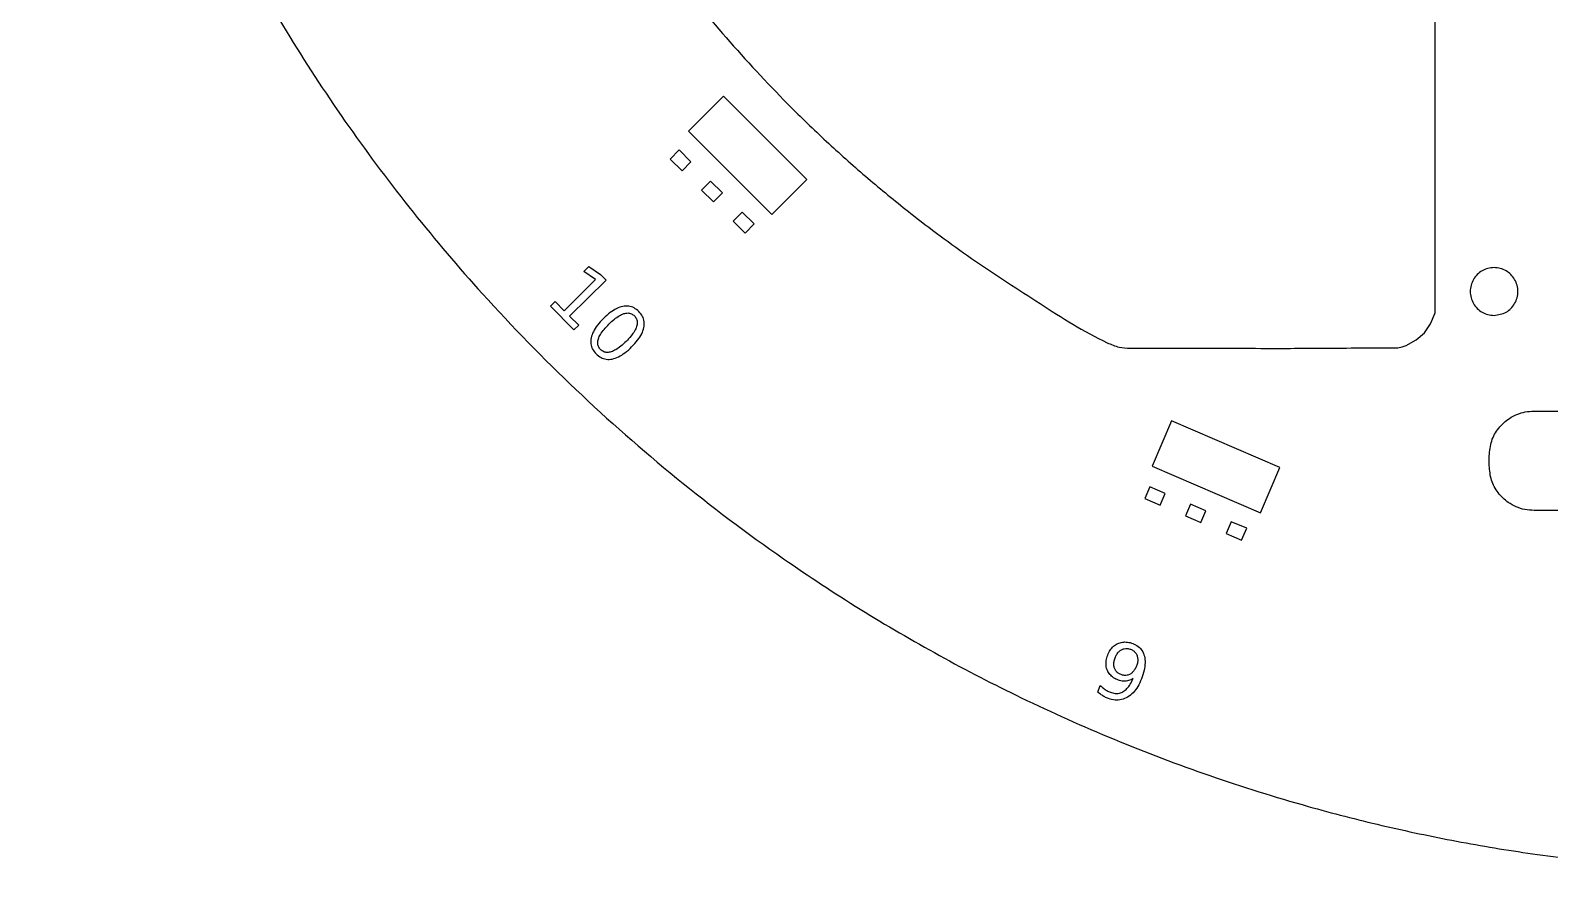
# Model space of a CAD drawing. Extents: x 0 to 200, y 0 to 180.
# Drawn here: x 0.1 to 86.7, y 0.1 to 48.1 of the extents above; entities that cross this region are included whole.
import ezdxf

# ---------------------------------------------------------------- set-up
doc = ezdxf.new("R2010")
doc.units = 0
doc.layers.add('Capa_1', color=7, linetype='CONTINUOUS')

msp = doc.modelspace()

# ---------------------------------------------------------------- linework, layer by layer
at = {"layer": 'Capa_1', "color": 7}
for p, q in [((80.14119, 31.984641), (80.14119, 85.276161)), ((37.620083, 42.340799), (39.608786, 44.330249)), ((39.608786, 44.330249), (44.356436, 39.584333)), ((42.367734, 37.594883), (37.620083, 42.340799)), ((36.57495, 40.747455), (37.084953, 41.263943)), ((37.254066, 40.076866), (36.57495, 40.747455)), ((37.084953, 41.263943), (37.764069, 40.593354)), ((37.764069, 40.593354), (37.254066, 40.076866)), ((38.370655, 38.974298), (38.880658, 39.490786)), ((39.049773, 38.303707), (38.370655, 38.974298)), ((38.880658, 39.490786), (39.559776, 38.820195)), ((44.356436, 39.584333), (42.367734, 37.594883)), ((39.559776, 38.820195), (39.049773, 38.303707)), ((40.166362, 37.201139), (40.676365, 37.717627)), ((40.676365, 37.717627), (41.355481, 37.047038)), ((40.845478, 36.53055), (40.166362, 37.201139)), ((41.355481, 37.047038), (40.845478, 36.53055)), ((31.656063, 34.329544), (31.94468, 34.616207)), ((31.94468, 34.616207), (32.613807, 34.168401)), ((30.541705, 32.1041), (32.328304, 33.878602)), ((32.928512, 33.85155), (30.853295, 31.790385)), ((32.328304, 33.878602), (31.656063, 34.329544)), ((32.613807, 34.168401), (32.928512, 33.85155)), ((29.760925, 32.356876), (30.027582, 32.621727)), ((31.100761, 31.007906), (29.760925, 32.356876)), ((30.027582, 32.621727), (30.541705, 32.1041)), ((30.027582, 32.621727), (30.027582, 32.621727)), ((34.795219, 32.056821), (34.795219, 32.056821)), ((30.853295, 31.790385), (31.367418, 31.272758)), ((31.367418, 31.272758), (31.100761, 31.007906)), ((34.544248, 31.80755), (34.544248, 31.80755)), ((79.54355, 30.849112), (79.888937, 31.354806)), ((79.888937, 31.354806), (80.14119, 31.984641)), ((83.500613, 31.836537), (83.500613, 31.836537)), ((78.49731, 30.11383), (79.060846, 30.445805)), ((79.060846, 30.445805), (79.54355, 30.849112)), ((85.780946, 26.383126), (114.27717, 26.383126)), ((85.780946, 26.383126), (85.780946, 26.383126)), ((65.13398, 25.822555), (64.024326, 23.237691)), ((71.302563, 23.174451), (65.13398, 25.822555)), ((83.223592, 23.277767), (83.223592, 23.825772)), ((64.024326, 23.237691), (70.192909, 20.589587)), ((70.192909, 20.589587), (71.302563, 23.174451)), ((63.898016, 22.071312), (63.611684, 21.404322)), ((64.775025, 21.694822), (63.898016, 22.071312)), ((64.488693, 21.027831), (64.775025, 21.694822)), ((63.611684, 21.404322), (64.488693, 21.027831)), ((66.216983, 21.075806), (65.930651, 20.408815)), ((67.093994, 20.699314), (66.216983, 21.075806)), ((65.930651, 20.408815), (66.807663, 20.032324)), ((66.807663, 20.032324), (67.093994, 20.699314)), ((68.535953, 20.080298), (68.249621, 19.413307)), ((69.412962, 19.703808), (68.535953, 20.080298)), ((114.27717, 20.720413), (85.780946, 20.720413)), ((68.249621, 19.413307), (69.12663, 19.036817)), ((69.12663, 19.036817), (69.412962, 19.703808)), ((62.255227, 11.369942), (62.255227, 11.369942)), ((60.92876, 10.375582), (61.072717, 10.756045)), ((60.92876, 10.375582), (60.92876, 10.375582))]:
    msp.add_line(p, q, dxfattribs=at)
for points, knots in [([(199.858894, 99.999994), (199.818106, 97.807285), (199.737066, 93.450704), (199.08328, 86.982093), (198.08228, 80.810131), (196.746523, 74.938712), (195.131528, 69.366537), (193.273036, 64.12126), (191.218012, 59.19784), (189.007933, 54.587105), (186.396895, 49.787523), (183.332252, 44.841947), (179.76296, 39.805195), (176.090892, 35.245532), (172.377873, 31.135397), (168.67602, 27.443095), (165.175137, 24.296902), (161.941368, 21.639762), (159.025692, 19.417241), (155.634094, 17.022934), (151.728412, 14.515105), (147.271502, 11.966387), (143.018534, 9.817376), (139.00857, 8.017957), (135.271406, 6.519572), (130.846509, 4.951135), (125.694421, 3.414356), (119.783329, 2.037035), (114.278132, 1.105727), (109.218232, 0.52596), (104.628077, 0.211201), (99.936572, 0.104436), (95.182741, 0.217057), (90.406864, 0.55806), (85.801801, 1.107607), (81.369057, 1.843496), (77.108257, 2.744768), (72.411498, 3.955095), (67.310989, 5.553346), (61.853772, 7.624374), (56.716769, 9.926747), (51.894764, 12.418235), (47.378752, 15.060998), (42.339493, 18.375156), (36.880509, 22.490513), (31.146969, 27.540312), (26.172728, 32.641661), (21.88998, 37.68046), (18.223681, 42.567147), (14.798712, 47.764752), (11.646477, 53.273259), (8.801316, 59.089761), (6.479286, 64.744781), (4.616533, 70.186706), (3.148856, 75.37763), (1.890047, 80.981389), (0.908549, 87.009327), (0.281024, 93.464517), (0.072163, 99.955018), (0.273419, 106.343643), (0.887814, 112.498625), (1.860208, 118.132677), (3.121565, 123.271016), (4.606636, 127.946801), (6.193044, 131.966892), (7.779292, 135.383097), (9.284041, 138.25224), (11.245373, 141.588873), (13.769801, 145.321353), (16.974171, 149.347107), (20.191109, 152.812162), (23.333103, 155.783884), (26.334806, 158.327232), (29.321996, 160.597875), (32.265033, 162.623348), (35.14014, 164.429428), (38.311147, 166.246414), (41.79577, 168.048245), (45.60861, 169.80708), (50.00365, 171.608999), (55.019759, 173.386999), (60.686916, 175.068287), (66.509983, 176.487755), (72.473419, 177.652328), (78.562457, 178.56856), (84.344623, 179.195626), (89.788835, 179.59305), (94.87089, 179.811208), (100.76832, 179.893419), (107.410575, 179.75942), (114.716224, 179.299799), (121.385038, 178.578421), (127.424458, 177.66243), (132.851151, 176.617602), (138.109896, 175.375843), (143.193119, 173.939694), (148.093846, 172.311956), (152.649984, 170.553145), (156.869672, 168.690335), (160.76528, 166.750238), (164.828873, 164.474587), (169.014113, 161.80713), (173.258779, 158.684712), (176.963827, 155.537103), (180.174266, 152.426891), (182.943039, 149.406961), (185.348763, 146.440794), (187.428082, 143.56584), (189.219177, 140.812414), (190.934934, 137.863829), (192.557237, 134.708121), (194.066009, 131.334614), (195.5994, 127.341864), (197.057914, 122.665316), (198.320429, 117.24986), (199.113873, 112.284997), (199.570544, 107.837456), (199.814358, 103.954699), (199.843921, 101.329573), (199.858894, 99.999994)], [0, 0, 0, 0, 6.576941, 13.067387, 19.484114, 25.324543, 31.12045, 36.878995, 42.009255, 47.118787, 52.211288, 58.393924, 64.561674, 70.719447, 75.94594, 81.171182, 86.397807, 90.059866, 93.724854, 97.393756, 102.51205, 107.642945, 112.789733, 116.80062, 120.825154, 124.865362, 130.881022, 136.943825, 143.062643, 147.620168, 152.217916, 156.860552, 161.693496, 166.477989, 171.219274, 175.601421, 179.95395, 184.280235, 190.147711, 195.979261, 201.781267, 207.025983, 212.254833, 217.47124, 225.11269, 232.743023, 240.370619, 246.46658, 252.570345, 258.686511, 265.128863, 271.596963, 278.098207, 283.454851, 288.844621, 294.273333, 300.676755, 307.153635, 313.71667, 320.144974, 326.315285, 332.258405, 337.281438, 342.176674, 346.965191, 350.235952, 353.472199, 356.680591, 361.843139, 366.975505, 372.101901, 376.013694, 379.943471, 383.899086, 387.265152, 390.658384, 394.082097, 398.226397, 402.422829, 406.674891, 412.47262, 418.380416, 424.401302, 430.446441, 436.602626, 442.868571, 447.889766, 452.976347, 458.126473, 465.581663, 472.901146, 480.079918, 485.69733, 491.222201, 496.6544, 501.902491, 507.063663, 512.140793, 516.547972, 520.896769, 525.191751, 530.514805, 535.774943, 540.987907, 545.086544, 549.177426, 553.271799, 556.536502, 559.817587, 563.121851, 566.766694, 570.457148, 574.202959, 579.592184, 585.138934, 590.871176, 594.662499, 598.548856, 602.53731, 602.53731, 602.53731, 602.53731]), ([(20.140857, 100.000171), (20.16004, 98.721548), (20.198253, 96.17449), (20.484814, 92.376876), (21.001, 88.074622), (21.861151, 83.292733), (23.168464, 78.075025), (24.557138, 73.783191), (25.857356, 70.371247), (26.947406, 67.787981), (28.272324, 64.932333), (29.872881, 61.827583), (31.793039, 58.504926), (34.104198, 54.914427), (36.868944, 51.105695), (40.151931, 47.145939), (43.187843, 43.924844), (45.867822, 41.365893), (48.109586, 39.392971), (50.789093, 37.220251), (53.940491, 34.880675), (57.658081, 32.520555), (60.31866, 30.768291), (62.106847, 30.00113), (62.751536, 29.952297), (63.430684, 29.968507), (64.695352, 29.966374), (67.396749, 29.969103), (69.818248, 29.9606), (71.444167, 29.954891)], [0, 0, 0, 0, 3.835581, 7.640595, 11.418622, 16.831505, 22.203987, 27.544021, 30.353072, 33.155993, 35.953674, 39.795397, 43.630854, 47.461994, 52.600912, 57.739805, 62.883067, 65.869739, 68.853715, 71.839032, 76.21765, 80.61771, 85.048415, 85.766318, 86.402744, 86.965842, 87.807925, 90.19451, 95.071954, 95.071954, 95.071954, 95.071954]), ([(83.500613, 31.836537), (83.381828, 31.845607), (83.145204, 31.863674), (82.814096, 32.006452), (82.529652, 32.22365), (82.311581, 32.509131), (82.174477, 32.840829), (82.127578, 33.196967), (82.174478, 33.553068), (82.311578, 33.884873), (82.529664, 34.16996), (82.814054, 34.388622), (83.145361, 34.525973), (83.618273, 34.589324), (84.2123, 34.429447), (84.730379, 33.909228), (84.922678, 33.195722), (84.730534, 32.489573), (84.211694, 31.947747), (83.73993, 31.873965), (83.500613, 31.836537)], [0, 0, 0, 0, 0.355335, 0.707833, 1.063452, 1.419281, 1.772344, 2.128457, 2.48457, 2.837633, 3.193462, 3.549082, 3.90158, 4.256915, 4.96672, 5.656148, 6.367344, 7.07854, 7.767968, 8.477774, 8.477774, 8.477774, 8.477774]), ([(34.795219, 32.056821), (34.870813, 31.969155), (35.016264, 31.800479), (35.115798, 31.474161), (35.093615, 31.128366), (34.96077, 30.767585), (34.718214, 30.396045), (34.390077, 30.033857), (34.025668, 29.708158), (33.652317, 29.468462), (33.291212, 29.33722), (32.94435, 29.317828), (32.622575, 29.423203), (32.355449, 29.633675), (32.146646, 29.90245), (32.04324, 30.225281), (32.063177, 30.572568), (32.19891, 30.93227), (32.44126, 31.303403), (32.769621, 31.66536), (33.133799, 31.991225), (33.506399, 32.231375), (33.867584, 32.363813), (34.214073, 32.381828), (34.540066, 32.279864), (34.707997, 32.133066), (34.795219, 32.056821)], [0, 0, 0, 0, 0.344196, 0.662266, 0.993653, 1.367293, 1.802935, 2.316878, 2.82984, 3.26548, 3.640004, 3.970487, 4.288217, 4.632379, 4.976784, 5.295169, 5.626484, 6.000475, 6.43595, 6.948896, 7.462824, 7.8983, 8.271406, 8.603623, 8.922346, 9.266787, 9.266787, 9.266787, 9.266787]), ([(34.544248, 31.80755), (34.488709, 31.854152), (34.379528, 31.945763), (34.156589, 31.987468), (33.917469, 31.942262), (33.658783, 31.815013), (33.377206, 31.610386), (33.088537, 31.344263), (32.820437, 31.057439), (32.614156, 30.777034), (32.484542, 30.519879), (32.437937, 30.280122), (32.481422, 30.060258), (32.60872, 29.884659), (32.78333, 29.756102), (33.003113, 29.710677), (33.242752, 29.75737), (33.501561, 29.883129), (33.783845, 30.087459), (34.072723, 30.353368), (34.340566, 30.640462), (34.547065, 30.921127), (34.673968, 31.179738), (34.722513, 31.418103), (34.681888, 31.64155), (34.590725, 31.751498), (34.544248, 31.80755)], [0, 0, 0, 0, 0.214372, 0.421424, 0.654008, 0.934455, 1.279009, 1.695326, 2.11066, 2.455213, 2.736583, 2.96817, 3.174819, 3.389148, 3.604444, 3.811093, 4.042107, 4.323897, 4.668574, 5.083919, 5.500248, 5.844926, 6.125794, 6.357808, 6.56486, 6.780199, 6.780199, 6.780199, 6.780199]), ([(71.444167, 29.954891), (72.052546, 29.960338), (73.270721, 29.971245), (75.187654, 29.972635), (76.580052, 29.995384), (77.444448, 29.98431), (77.692835, 29.975855), (77.912849, 29.985009), (78.108149, 30.004203), (78.295963, 30.0423), (78.424039, 30.0878), (78.49731, 30.11383)], [0, 0, 0, 0, 1.825194, 3.654638, 5.750893, 6.002229, 6.248077, 6.496238, 6.66219, 6.836462, 7.069453, 7.069453, 7.069453, 7.069453]), ([(83.223592, 23.825772), (83.251595, 24.1156), (83.306563, 24.684505), (83.735137, 25.434695), (84.26763, 25.926722), (84.802074, 26.206252), (85.277961, 26.35508), (85.611548, 26.37368), (85.780946, 26.383126)], [0, 0, 0, 0, 0.864986, 1.697884, 2.523803, 3.006678, 3.498392, 4.005707, 4.005707, 4.005707, 4.005707]), ([(85.780946, 20.720413), (85.602325, 20.730922), (85.25073, 20.751608), (84.751448, 20.916893), (84.216706, 21.214698), (83.704084, 21.713673), (83.301359, 22.445863), (83.249838, 22.997007), (83.223592, 23.277767)], [0, 0, 0, 0, 0.534829, 1.052744, 1.561479, 2.360975, 3.168182, 4.006369, 4.006369, 4.006369, 4.006369]), ([(62.955294, 11.152331), (62.913307, 11.125303), (62.83042, 11.071949), (62.692023, 11.019403), (62.548161, 10.990259), (62.400167, 10.985597), (62.250379, 11.005609), (62.054566, 11.06593), (61.83034, 11.177199), (61.610649, 11.367656), (61.462965, 11.605909), (61.392347, 11.880331), (61.403285, 12.180011), (61.488272, 12.480832), (61.624767, 12.762334), (61.81984, 12.991125), (62.061637, 13.147432), (62.335899, 13.23106), (62.633052, 13.229753), (62.942074, 13.146145), (63.24032, 12.991797), (63.476248, 12.73765), (63.606194, 12.410031), (63.639814, 12.024591), (63.575043, 11.584459), (63.431859, 11.12592), (63.231578, 10.689185), (62.965407, 10.332119), (62.646958, 10.075701), (62.290452, 9.922975), (61.906246, 9.895552), (61.620677, 9.967293), (61.430371, 10.046641), (61.32793, 10.09729), (61.226967, 10.155374), (61.126912, 10.221177), (61.026729, 10.294393), (60.961841, 10.348167), (60.92876, 10.375582)], [0, 0, 0, 0, 0.149463, 0.295057, 0.440975, 0.588096, 0.737177, 0.892099, 1.201184, 1.481073, 1.753313, 2.029017, 2.318717, 2.642334, 2.960727, 3.250536, 3.532548, 3.81304, 4.098799, 4.411652, 4.766551, 5.092493, 5.428562, 5.804377, 6.24069, 6.754696, 7.241841, 7.675518, 8.078259, 8.455017, 8.820968, 9.212986, 9.325551, 9.439575, 9.555517, 9.674776, 9.798679, 9.927549, 9.927549, 9.927549, 9.927549]), ([(62.255227, 11.369942), (62.315398, 11.351282), (62.430867, 11.315473), (62.612516, 11.32443), (62.779351, 11.388183), (62.928559, 11.500528), (63.051621, 11.661791), (63.142601, 11.856341), (63.203069, 12.06214), (63.217346, 12.263888), (63.179301, 12.446465), (63.097747, 12.606034), (62.966935, 12.731907), (62.802091, 12.815451), (62.622957, 12.862023), (62.441134, 12.854281), (62.273347, 12.790097), (62.124961, 12.676846), (62.00282, 12.516213), (61.91219, 12.321895), (61.851359, 12.116005), (61.836339, 11.914166), (61.872012, 11.730652), (61.956571, 11.572824), (62.087137, 11.445557), (62.19769, 11.395825), (62.255227, 11.369942)], [0, 0, 0, 0, 0.187838, 0.360466, 0.533848, 0.716538, 0.913486, 1.136171, 1.357633, 1.553879, 1.736363, 1.910556, 2.083478, 2.271346, 2.459458, 2.633055, 2.808169, 2.989995, 3.18602, 3.407461, 3.630124, 3.826852, 4.008885, 4.183192, 4.356496, 4.544578, 4.544578, 4.544578, 4.544578]), ([(61.072717, 10.756045), (61.10163, 10.727111), (61.158947, 10.669753), (61.251235, 10.591761), (61.346663, 10.521094), (61.445075, 10.458787), (61.545869, 10.405513), (61.698667, 10.340167), (61.904128, 10.285527), (62.162383, 10.295979), (62.400053, 10.394428), (62.6114, 10.575732), (62.802508, 10.833426), (62.901574, 11.040203), (62.955294, 11.152331)], [0, 0, 0, 0, 0.122666, 0.243174, 0.36208, 0.478663, 0.59228, 0.703655, 0.977079, 1.222579, 1.465073, 1.733897, 2.048216, 2.420573, 2.420573, 2.420573, 2.420573])]:
    msp.add_open_spline(points, degree=3, knots=knots, dxfattribs=at)

doc.saveas('drawing.dxf')
